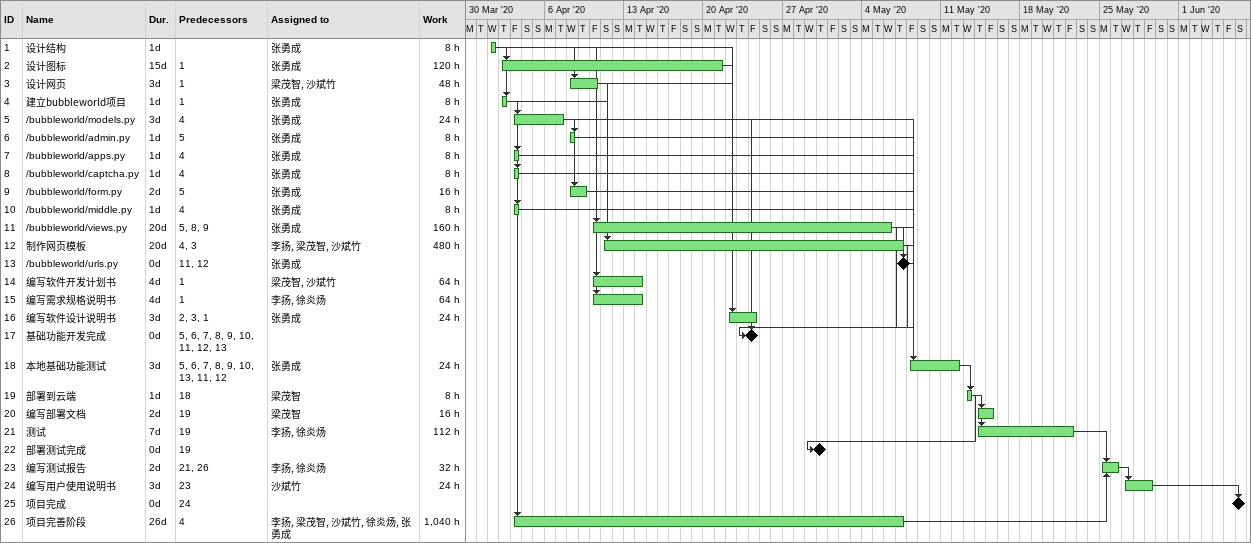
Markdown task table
| ID | Task | Duration | Start | Finish | Predecessors | Resources | Work (h) |
|---|---|---|---|---|---|---|---|
| 1 | 设计结构 | 1d | 2020-04-01 | 2020-04-01 |  | 张勇成 | 8 |
| 2 | 设计图标 | 15d | 2020-04-02 | 2020-04-21 | 1 | 张勇成 | 120 |
| 3 | 设计网页 | 3d | 2020-04-08 | 2020-04-10 | 1 | 梁茂智, 沙斌竹 | 48 |
| 4 | 建立bubbleworld项目 | 1d | 2020-04-02 | 2020-04-02 | 1 | 张勇成 | 8 |
| 5 | /bubbleworld/models.py | 3d | 2020-04-03 | 2020-04-07 | 4 | 张勇成 | 24 |
| 6 | /bubbleworld/admin.py | 1d | 2020-04-08 | 2020-04-08 | 5 | 张勇成 | 8 |
| 7 | /bubbleworld/apps.py | 1d | 2020-04-03 | 2020-04-03 | 4 | 张勇成 | 8 |
| 8 | /bubbleworld/captcha.py | 1d | 2020-04-03 | 2020-04-03 | 4 | 张勇成 | 8 |
| 9 | /bubbleworld/form.py | 2d | 2020-04-08 | 2020-04-09 | 5 | 张勇成 | 16 |
| 10 | /bubbleworld/middle.py | 1d | 2020-04-03 | 2020-04-03 | 4 | 张勇成 | 8 |
| 11 | /bubbleworld/views.py | 20d | 2020-04-10 | 2020-05-06 | 5, 8, 9 | 张勇成 | 160 |
| 12 | 制作网页模板 | 20d | 2020-04-11 | 2020-05-07 | 4, 3 | 李扬, 梁茂智, 沙斌竹 | 480 |
| 13 | /bubbleworld/urls.py | 0d | 2020-05-07 | 2020-05-07 | 11, 12 | 张勇成 |  |
| 14 | 编写软件开发计划书 | 4d | 2020-04-10 | 2020-04-14 | 1 | 梁茂智, 沙斌竹 | 64 |
| 15 | 编写需求规格说明书 | 4d | 2020-04-10 | 2020-04-14 | 1 | 李扬, 徐炎炀 | 64 |
| 16 | 编写软件设计说明书 | 3d | 2020-04-22 | 2020-04-24 | 2, 3, 1 | 张勇成 | 24 |
| 17 | 基础功能开发完成 | 0d | 2020-04-24 | 2020-04-24 | 5, 6, 7, 8, 9, 10, 11, 12, 13 |  |  |
| 18 | 本地基础功能测试 | 3d | 2020-05-08 | 2020-05-12 | 5, 6, 7, 8, 9, 10, 13, 11, 12 | 张勇成 | 24 |
| 19 | 部署到云端 | 1d | 2020-05-13 | 2020-05-13 | 18 | 梁茂智 | 8 |
| 20 | 编写部署文档 | 2d | 2020-05-14 | 2020-05-15 | 19 | 梁茂智 | 16 |
| 21 | 测试 | 7d | 2020-05-14 | 2020-05-22 | 19 | 李扬, 徐炎炀 | 112 |
| 22 | 部署测试完成 | 0d | 2020-04-30 | 2020-04-30 | 19 |  |  |
| 23 | 编写测试报告 | 2d | 2020-05-25 | 2020-05-26 | 21, 26 | 李扬, 徐炎炀 | 32 |
| 24 | 编写用户使用说明书 | 3d | 2020-05-27 | 2020-05-29 | 23 | 沙斌竹 | 24 |
| 25 | 项目完成 | 0d | 2020-06-06 | 2020-06-06 | 24 |  |  |
| 26 | 项目完善阶段 | 26d | 2020-04-03 | 2020-05-07 | 4 | 李扬, 梁茂智, 沙斌竹, 徐炎炀, 张勇成 | 1040 |
